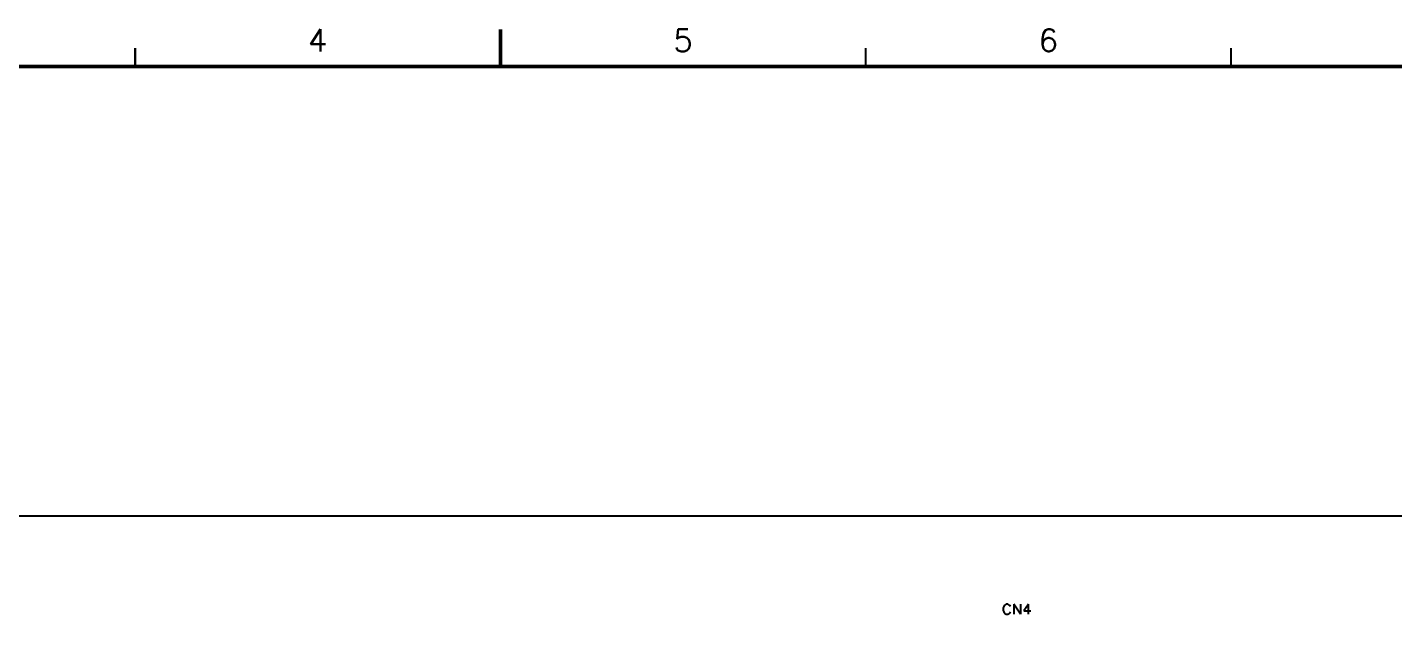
# Model space of a CAD drawing. Extents: x 295 to 953, y 10 to 290.
# Drawn here: x 623.8 to 806.2, y 211.3 to 290.2 of the extents above; entities that cross this region are included whole.
import ezdxf
from ezdxf.enums import TextEntityAlignment as Align

# ---------------------------------------------------------------- set-up
doc = ezdxf.new("R2010")
doc.units = 0
doc.header["$LTSCALE"] = 5
doc.header["$MEASUREMENT"] = 0
doc.layers.get('0').update_dxf_attribs({"linetype": 'CONTINUOUS', "lineweight": 25})
for name, color, linetype in [('DV-ABPB-A4_BSK', 2, 'CONTINUOUS'), ('문자', 4, 'CONTINUOUS'), ('테두리', 3, 'CONTINUOUS')]:
    doc.layers.add(name, color=color, linetype=linetype)
doc.styles.get("Standard").update_dxf_attribs({"font": 'simplex.shx'})

# ---------------------------------------------------------------- blocks, each defined once
blk = doc.blocks.new('C')
at = {"layer": '테두리'}
for points, const_width in [([(210, 290), (210, 285)], 0.5), ([(161.25, 287.5), (161.25, 285)], 0.3), ([(258.75, 287.5), (258.75, 285)], 0.3), ([(307.5, 287.5), (307.5, 285)], 0.3), ([(15, 285), (15, 15), (405, 15), (405, 285), (15, 285)], 0.5)]:
    blk.add_lwpolyline(points, dxfattribs=dict(at, const_width=const_width))
at = {"layer": '문자'}
for s, p in [('4', (185.62, 288.5)), ('5', (234.38, 288.5)), ('6', (283.12, 288.5))]:
    blk.add_text(s, height=3, dxfattribs=at).set_placement(p, align=Align.MIDDLE)

msp = doc.modelspace()

# ---------------------------------------------------------------- linework, layer by layer
at = {"layer": 'DV-ABPB-A4_BSK', "color": 7}
for p, q in [((501.47, 225), (872.62, 225)), ((754.15, 212.89), (754.09, 212.7)), ((754.09, 212.7), (754.09, 212.38)), ((754.09, 212.38), (754.15, 212.19)), ((754.21, 213.02), (754.15, 212.89)), ((754.15, 212.19), (754.21, 212.07)), ((754.34, 213.14), (754.21, 213.02)), ((754.21, 212.07), (754.34, 211.94)), ((754.47, 213.21), (754.34, 213.14)), ((754.34, 211.94), (754.47, 211.87)), ((754.72, 213.21), (754.47, 213.21)), ((754.47, 211.87), (754.72, 211.87)), ((754.85, 213.14), (754.72, 213.21)), ((754.72, 211.87), (754.85, 211.94)), ((754.98, 213.02), (754.85, 213.14)), ((754.85, 211.94), (754.98, 212.07)), ((755.04, 212.89), (754.98, 213.02)), ((754.98, 212.07), (755.04, 212.19)), ((756.37, 211.87), (755.48, 213.21)), ((755.48, 213.21), (755.48, 211.87)), ((756.37, 213.21), (756.37, 211.87)), ((757.45, 213.21), (756.82, 212.32)), ((756.82, 212.32), (757.77, 212.32)), ((757.45, 211.87), (757.45, 213.21))]:
    msp.add_line(p, q, dxfattribs=at)

# ---------------------------------------------------------------- block references
msp.add_blockref('C', (476.98, 0))

doc.saveas('drawing.dxf')
